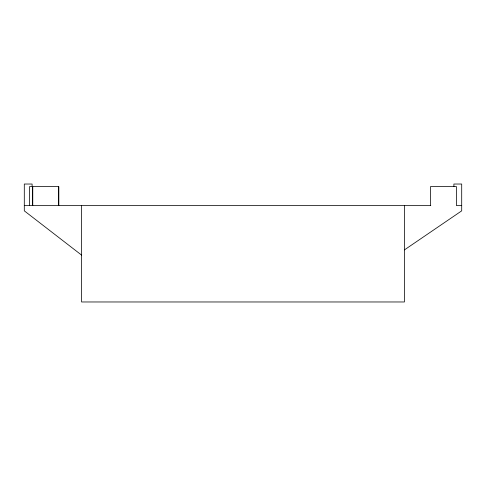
<?xml version="1.0" encoding="UTF-8"?>
<svg xmlns="http://www.w3.org/2000/svg" width="486" height="486" viewBox="0 0 486 486"><rect width="100%" height="100%" fill="white"/><g stroke="black" fill="none" stroke-linecap="round" stroke-linejoin="round"><path stroke-width="0.73" d="M404.419 249.901L461.7 210.845L461.7 184.03L453.888 184.03L453.888 186.63M24.3 205.639L430.803 205.639M461.7 205.639L456.494 205.639L456.494 186.63L430.456 186.63L430.456 205.639M81.581 255.107L24.3 210.845L24.3 184.03L32.112 184.03L32.112 186.63L29.506 186.63L29.506 205.639M404.419 205.639L404.419 301.97L81.581 301.97L81.581 205.639M58.8 205.639L58.8 186.63L32.629 186.63L32.629 205.639M58.666 186.63L58.666 205.639M32.762 186.63L32.762 205.639"/></g></svg>
